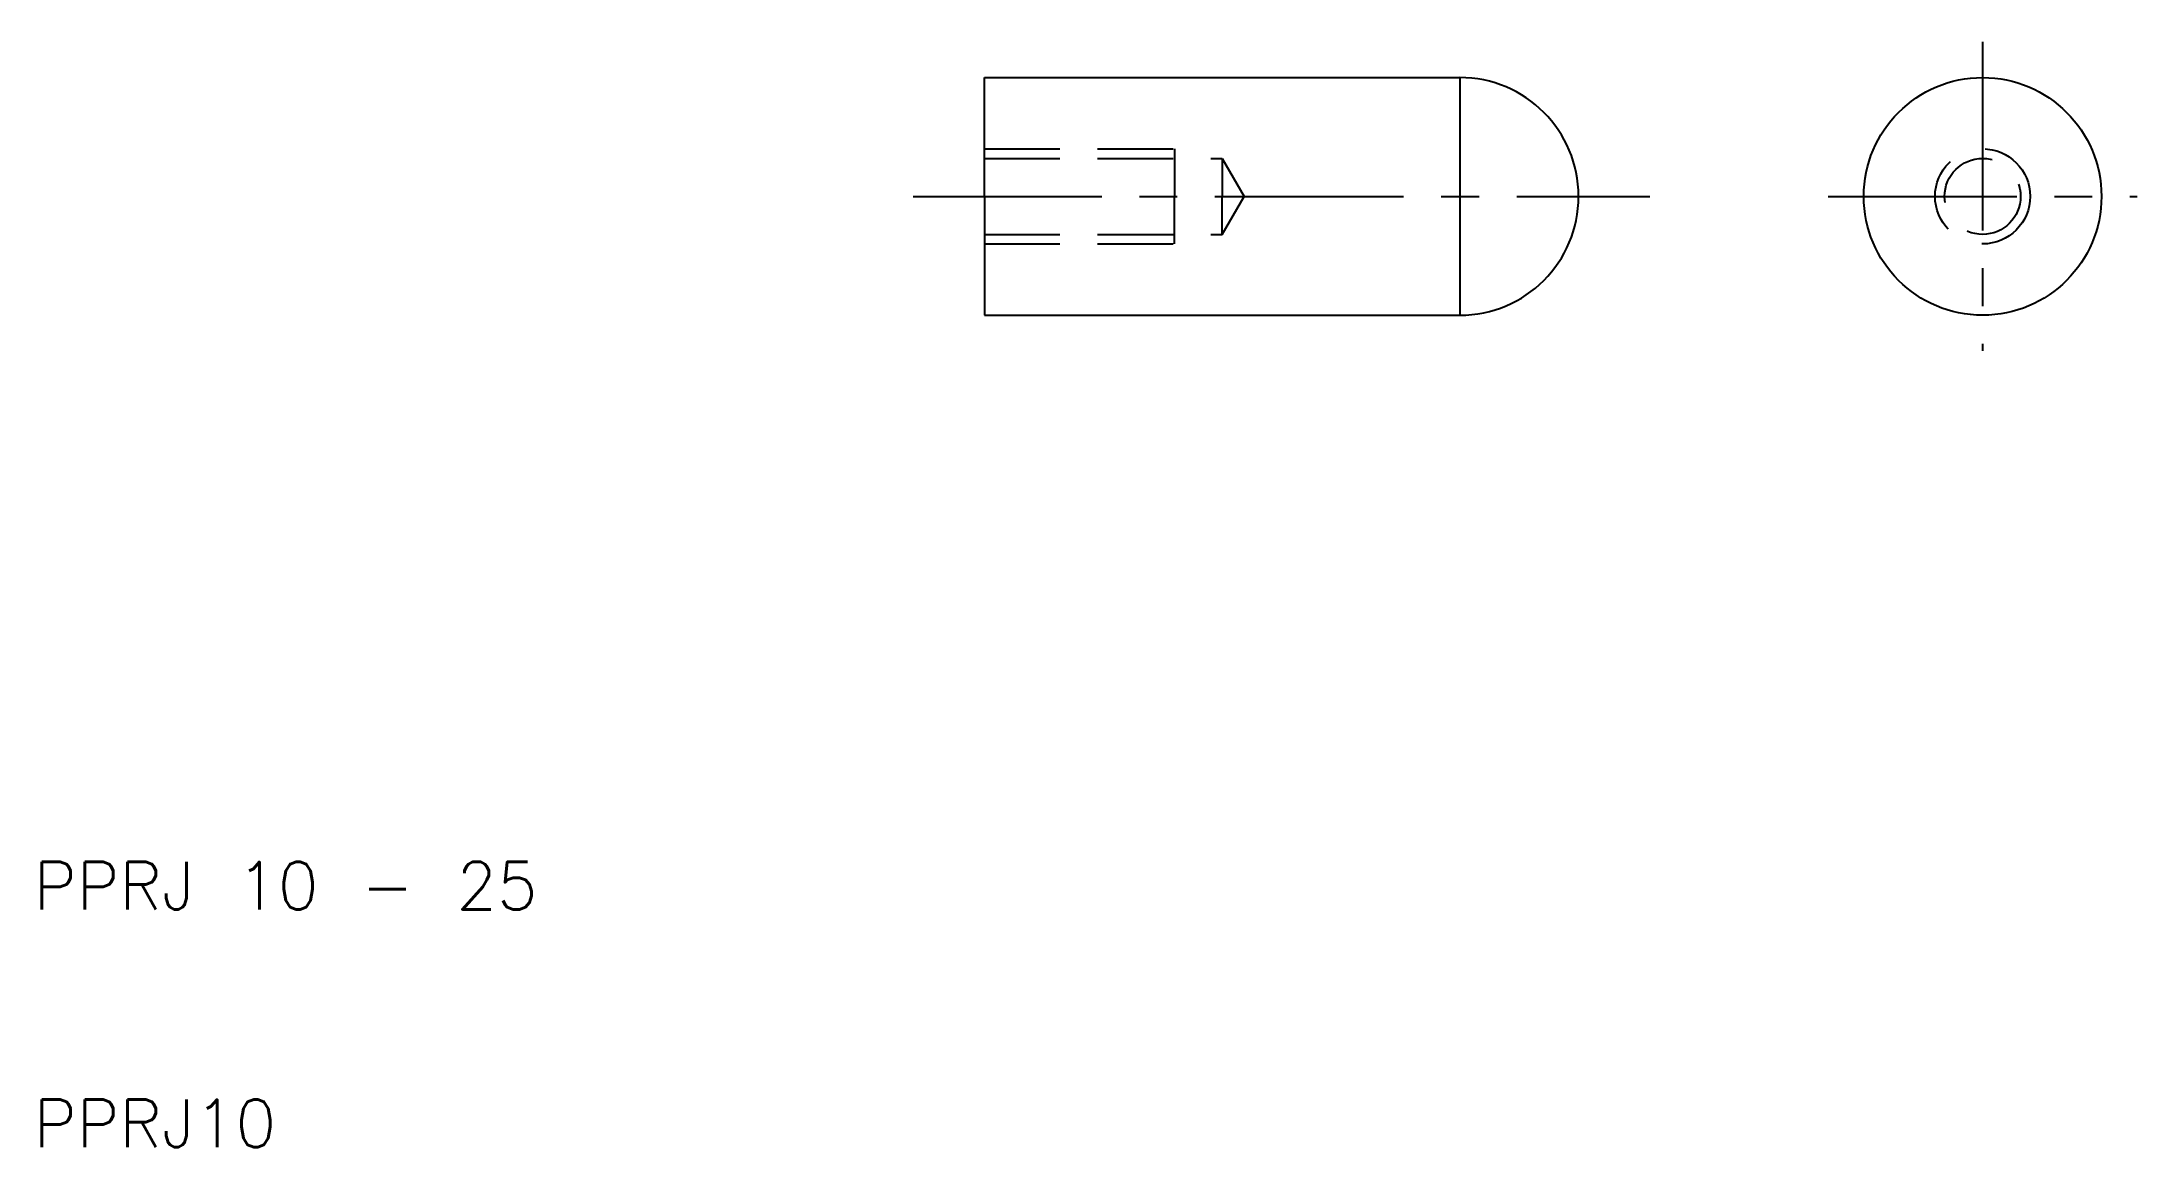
# Model space of a CAD drawing. Extents: x 10.3 to 98.5, y 10 to 56.5.
import ezdxf

# ---------------------------------------------------------------- set-up
doc = ezdxf.new("R2010")
doc.units = 0
doc.header["$LTSCALE"] = 0.25
doc.linetypes.add('CENTER', pattern=[50.8, 31.75, -6.35, 6.35, -6.35])
doc.linetypes.add('DASHED', pattern=[19.05, 12.7, -6.35])
doc.layers.get('0').update_dxf_attribs({"linetype": 'CONTINUOUS'})
doc.layers.add('CENTER', color=1, linetype='CENTER')
doc.styles.get("Standard").update_dxf_attribs({"font": 'txt.shx', "bigfont": 'extfont.shx'})

msp = doc.modelspace()

# ---------------------------------------------------------------- linework, layer by layer
for p, q in [((50, 55), (70, 55)), ((50, 50), (50, 55)), ((70, 55), (70, 45)), ((50, 50), (50, 45)), ((50, 45), (70, 45))]:
    msp.add_line(p, q)
at = {"color": 3, "linetype": 'DASHED'}
for p, q in [((50, 52), (58, 52)), ((50, 51.6), (60, 51.6)), ((58, 52), (58, 50)), ((60, 51.6), (60, 50)), ((60, 51.6), (60.92376, 50)), ((58, 48), (58, 50)), ((60, 48.4), (60.92376, 50)), ((60, 48.4), (60, 50)), ((50, 48.4), (60, 48.4)), ((50, 48), (58, 48))]:
    msp.add_line(p, q, dxfattribs=at)
msp.add_circle((92, 50), 5)
for radius in [2, 1.6]:
    msp.add_circle((92, 50), radius, dxfattribs=at)
msp.add_arc((70, 50), 5, 270, 90)
at = {"layer": 'CENTER', "color": 1, "linetype": 'CENTER'}
for p, q in [((92, 56.5), (92, 43.5)), ((47, 50), (78, 50)), ((85.5, 50), (98.5, 50))]:
    msp.add_line(p, q, dxfattribs=at)

# ---------------------------------------------------------------- texts
for s, p in [('PPRJ 10 - 25', (10, 20)), ('PPRJ10', (10, 10))]:
    msp.add_text(s, height=2).set_placement(p)

doc.saveas('drawing.dxf')
